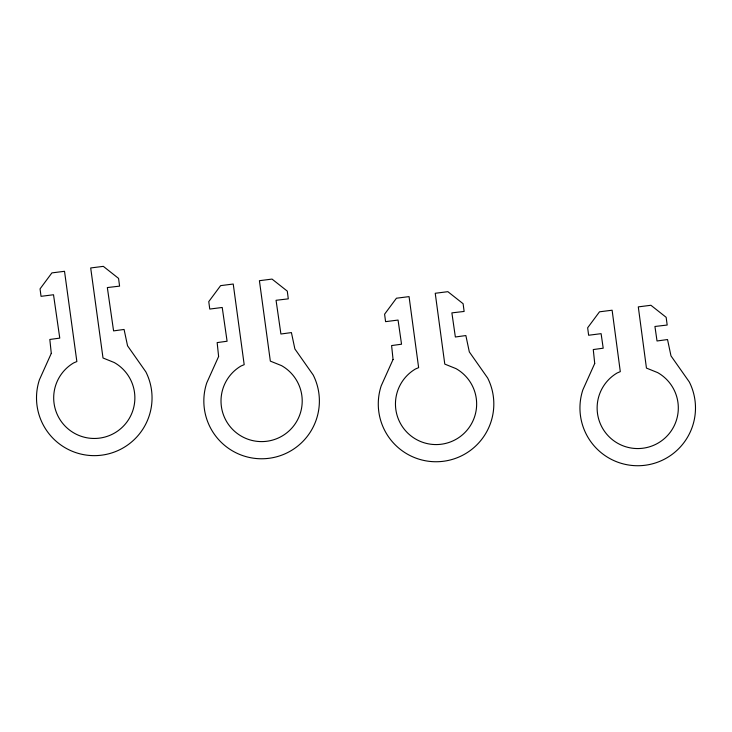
<?xml version="1.0" encoding="UTF-8"?>
<svg xmlns="http://www.w3.org/2000/svg" width="732" height="732" viewBox="0 0 732 732"><rect width="100%" height="100%" fill="white"/><g stroke="black" fill="none" stroke-linecap="round" stroke-linejoin="round"><path stroke-width="1.1" d="M51.286 353.382L39.418 379.771A57.773 57.773 0 0 0 98.546 455.487A57.773 57.773 0 0 0 145.869 371.883L127.551 345.806L124.083 329.455L113.579 330.891L107.339 287.557L119.581 286.13L118.566 278.398L103.322 266.357L90.695 267.958L103.011 357.994L114.238 362.523A40.599 40.599 0 0 1 125.63 423.663A40.599 40.599 0 0 1 63.437 424.267A40.599 40.599 0 0 1 73.639 362.916L76.86 361.544L64.517 271.298L51.899 272.899L40.05 288.875L41.038 296.332L53.518 294.749L59.768 338.111L49.822 339.465L51.286 353.382M218.612 356.511L206.744 382.9A57.773 57.773 0 0 0 265.881 458.616A57.773 57.773 0 0 0 313.204 375.004L294.877 348.935L291.418 332.584L280.914 334.012L276.055 300.294L288.298 298.857L287.283 291.126L272.039 279.084L259.412 280.695L270.337 361.123L281.564 365.643A40.599 40.599 0 0 1 292.965 426.793A40.599 40.599 0 0 1 230.763 427.397A40.599 40.599 0 0 1 240.965 366.037L244.186 364.673L233.234 284.025L220.616 285.636L208.766 301.611L209.755 309.06L222.226 307.477L227.094 341.24L217.157 342.594L218.612 356.511M393.057 359.485L381.189 385.874A57.773 57.773 0 0 0 440.325 461.59A57.773 57.773 0 0 0 487.649 377.987L469.322 351.909L465.863 335.558L455.359 336.995L451.882 312.875L464.125 311.448L463.109 303.716L447.865 291.675L435.238 293.276L444.782 364.097L456.009 368.626A40.599 40.599 0 0 1 467.409 429.766A40.599 40.599 0 0 1 405.208 430.37A40.599 40.599 0 0 1 415.41 369.02L418.631 367.647L409.06 296.616L396.442 298.217L384.593 314.193L385.581 321.65L398.062 320.067L401.539 344.214L391.602 345.568L393.057 359.485M594.723 363.475L582.855 389.863A57.773 57.773 0 0 0 641.991 465.579A57.773 57.773 0 0 0 689.315 381.976L670.988 355.898L667.529 339.547L657.025 340.984L654.93 326.472L667.181 325.045L666.157 317.313L650.913 305.271L638.295 306.882L646.447 368.086L657.675 372.615A40.599 40.599 0 0 1 669.075 433.756A40.599 40.599 0 0 1 606.874 434.36A40.599 40.599 0 0 1 617.085 373.009L620.297 371.636L612.117 310.212L599.499 311.814L587.65 327.79L588.629 335.247L601.109 333.664L603.205 348.203L593.268 349.557L594.723 363.475"/></g></svg>
